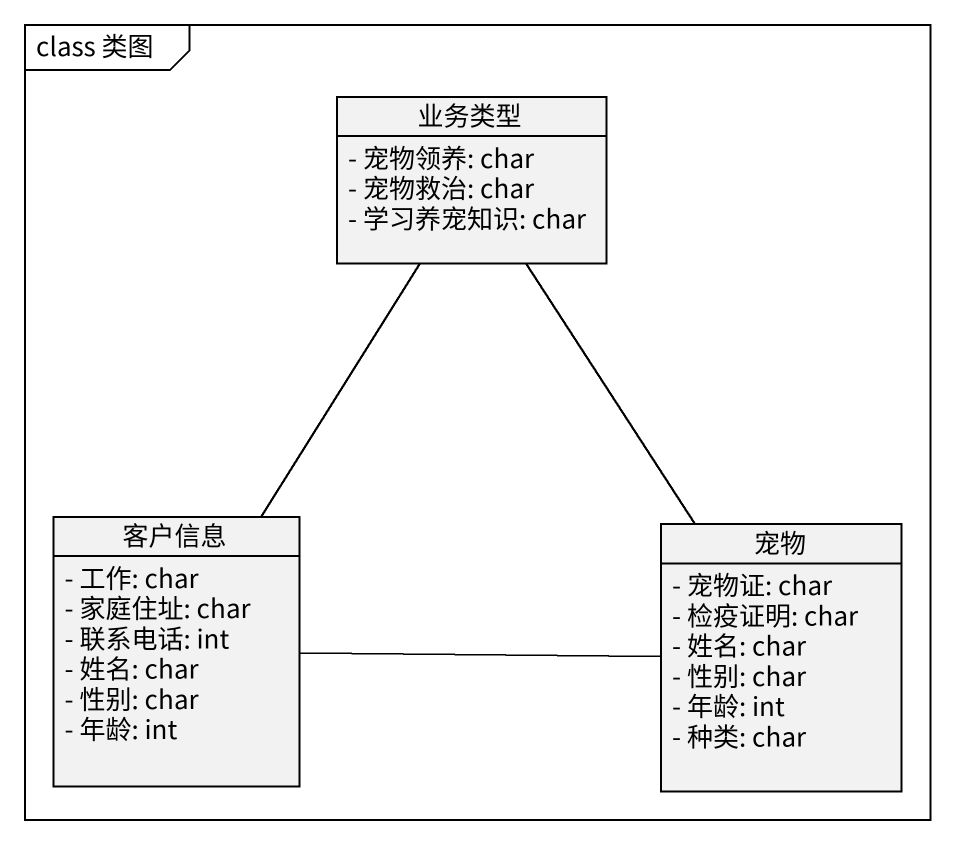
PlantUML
@startuml
mainframe class 类图
hide circle
hide empty members
skinparam classAttributeIconSize 0
class 业务类型 {
  - 宠物领养: char
  - 宠物救治: char
  - 学习养宠知识: char
}
class 客户信息 {
  - 工作: char
  - 家庭住址: char
  - 联系电话: int
  - 姓名: char
  - 性别: char
  - 年龄: int
}
class 宠物 {
  - 宠物证: char
  - 检疫证明: char
  - 姓名: char
  - 性别: char
  - 年龄: int
  - 种类: char
}
业务类型 -- 客户信息
业务类型 -- 宠物
客户信息 -right- 宠物
@enduml
